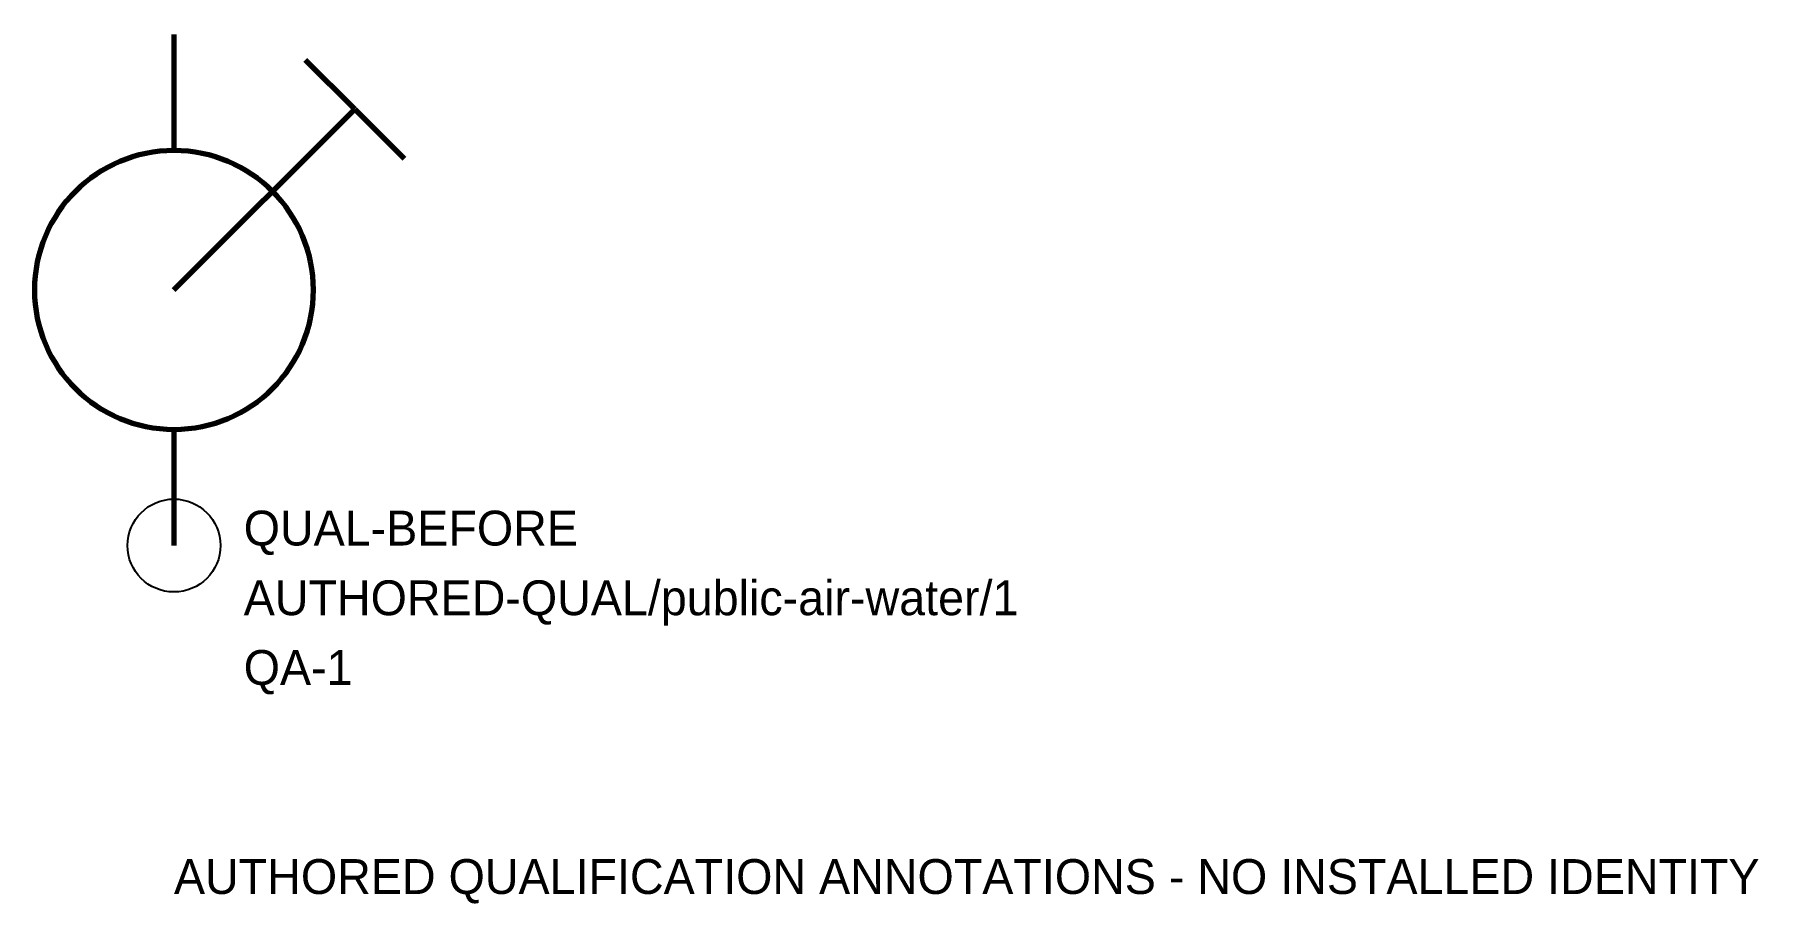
# Model space of a CAD drawing. Extents: x -6 to 68.2, y -15.4 to 22.
import ezdxf

# ---------------------------------------------------------------- set-up
doc = ezdxf.new("R2010")
doc.units = 0
doc.layers.get('0').update_dxf_attribs({"linetype": 'CONTINUOUS', "lineweight": 0})
doc.layers.add('ICT_QUAL_TEST_ONLY', color=7, linetype='Continuous')

# ---------------------------------------------------------------- blocks, each defined once
blk = doc.blocks.new('ICT_QUAL_TEST_ANCHOR')
at = {"layer": 'ICT_QUAL_TEST_ONLY'}
blk.add_circle((0, 0), 2, dxfattribs=at)

msp = doc.modelspace()

# ---------------------------------------------------------------- linework, layer by layer
at = {"color": 7, "linetype": 'CONTINUOUS', "lineweight": 70}
for p, q in [((0, 22), (0, 17)), ((7.778, 18.778), (5.657, 20.899)), ((0, 11), (7.778, 18.778)), ((7.778, 18.778), (9.899, 16.657)), ((0, 5), (0, 0))]:
    msp.add_line(p, q, dxfattribs=at)
for start, end in [(0, 180), (180, 0)]:
    msp.add_arc((0, 11), 6, start, end, dxfattribs=at)

# ---------------------------------------------------------------- block references
at = {"layer": 'ICT_QUAL_TEST_ONLY'}
ref = msp.add_blockref('ICT_QUAL_TEST_ANCHOR', (0, 0), dxfattribs=at)
ref.add_attrib('MANUFACTURER', 'QUAL-BEFORE', (3, 0), dxfattribs={"height": 1.5})
ref.add_attrib('ICT_ID', 'AUTHORED-QUAL/public-air-water/1', (3, -3), dxfattribs={"height": 1.5})
ref.add_attrib('TAG', 'QA-1', (3, -6), dxfattribs={"height": 1.5})

# ---------------------------------------------------------------- texts
msp.add_text('AUTHORED QUALIFICATION ANNOTATIONS - NO INSTALLED IDENTITY', height=1.5, dxfattribs=at).set_placement((0, -15))

doc.saveas('drawing.dxf')
